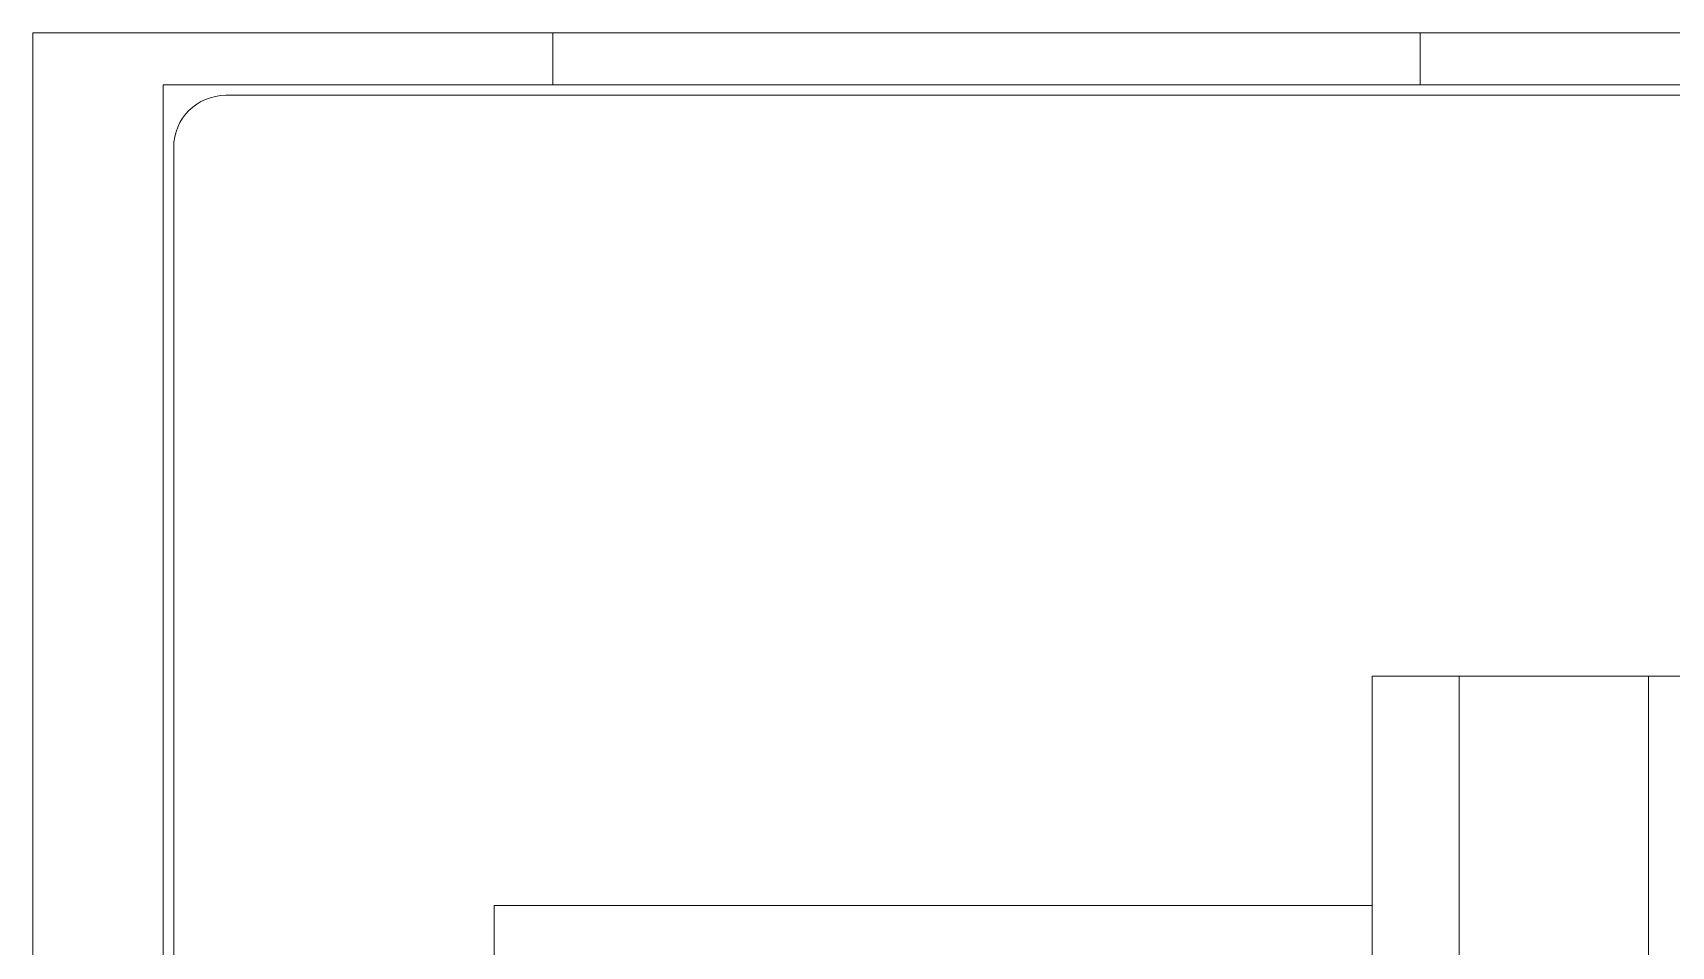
# Model space of a CAD drawing. Header units: millimetres. Extents: x 521 to 1055, y 261 to 520.
# Drawn here: x 791.15 to 822.55, y 415.09 to 432.6 of the extents above; entities that cross this region are included whole.
import ezdxf

# ---------------------------------------------------------------- set-up
doc = ezdxf.new("R2010")
doc.units = ezdxf.units.MM
doc.layers.add('0.1', color=8, linetype='Continuous', lineweight=13)

msp = doc.modelspace()

# ---------------------------------------------------------------- linework, layer by layer
at = {"layer": '0.1', "color": 8}
for p, q in [((801.11668, 432.60294), (801.11668, 431.60294)), ((817.73668, 432.60294), (817.73668, 431.60294))]:
    msp.add_line(p, q, dxfattribs=at)
at = {"layer": '0.1', "color": 254}
for p, q in [((816.81904, 386.16745), (816.81904, 420.26745)), ((818.47996, 420.26745), (816.81904, 420.26745)), ((818.47996, 420.26745), (834.5461, 420.26745)), ((818.47996, 386.16745), (818.47996, 420.26745)), ((822.11211, 386.16745), (822.11211, 420.26745))]:
    msp.add_line(p, q, dxfattribs=at)
at = {"layer": '0.1', "color": 253}
for q in [(799.9961, 387.96745), (816.81904, 415.86745)]:
    msp.add_line((799.9961, 415.86745), q, dxfattribs=at)
at = {"layer": '0.1', "color": 8}
for points in [[(917.35668, 432.60294), (791.15229, 432.60294), (791.15229, 348.60294), (917.35668, 348.60294)], [(793.65229, 349.60294), (793.65229, 431.60294), (916.35668, 431.60294), (916.35668, 349.60294)]]:
    msp.add_lwpolyline(points, close=True, dxfattribs=at)
msp.add_lwpolyline([(900.53668, 430.40294, 0.41421356), (899.53668, 431.40294), (794.85229, 431.40294, 0.41421356), (793.85229, 430.40294), (793.85229, 356.80294, 0.41421356), (794.85229, 355.80294), (899.53668, 355.80294, 0.41421356), (900.53668, 356.80294)], format="xyb", close=True, dxfattribs=at)

doc.saveas('drawing.dxf')
